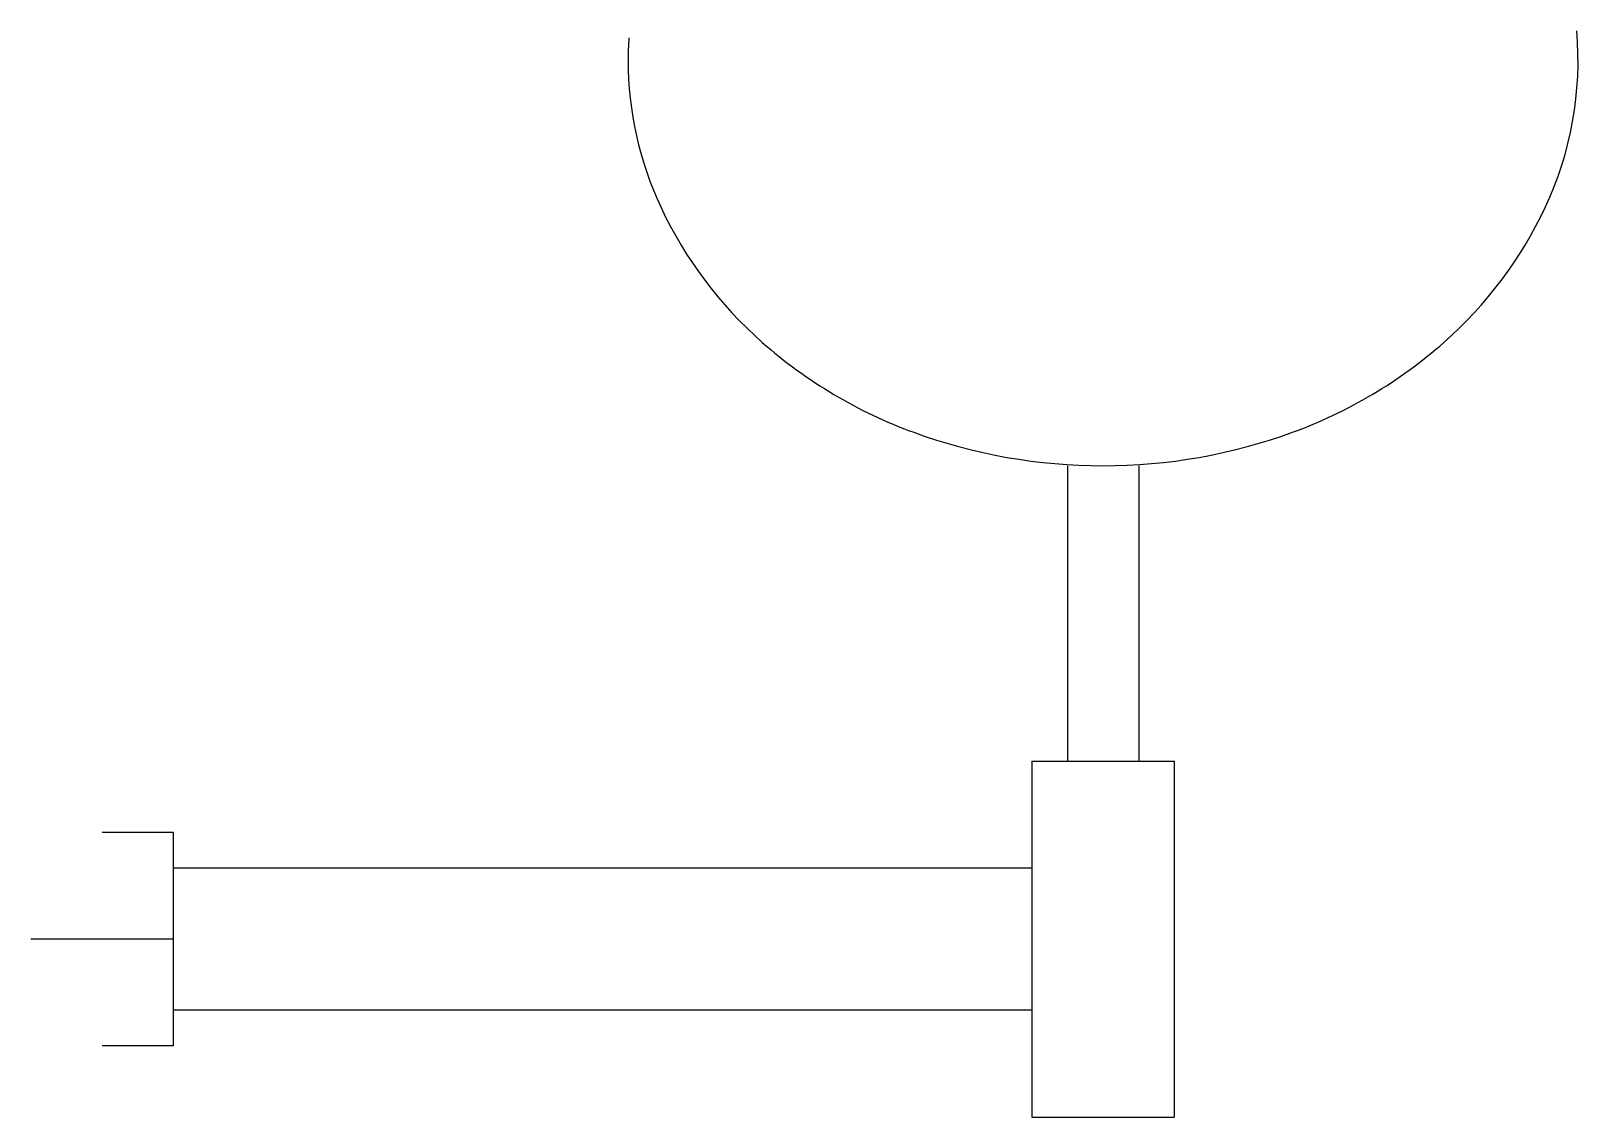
# Model space of a CAD drawing. Header units: millimetres. Extents: x 607.098 to 607.533, y 568.601 to 568.906.
import ezdxf

# ---------------------------------------------------------------- set-up
doc = ezdxf.new("R2010")
doc.units = ezdxf.units.MM

msp = doc.modelspace()

# ---------------------------------------------------------------- linework, layer by layer
for p, q in [((607.38909, 568.78396), (607.38909, 568.7009)), ((607.40909, 568.78396), (607.40909, 568.7009)), ((607.37909, 568.7009), (607.37909, 568.6009)), ((607.37909, 568.7009), (607.41909, 568.7009)), ((607.41909, 568.7009), (607.41909, 568.6009)), ((607.13778, 568.6809), (607.11778, 568.6809)), ((607.13778, 568.6809), (607.13778, 568.6209)), ((607.13778, 568.6809), (607.13778, 568.6809)), ((607.37909, 568.6709), (607.13778, 568.6709)), ((607.13778, 568.6509), (607.09778, 568.6509)), ((607.37909, 568.6309), (607.13778, 568.6309)), ((607.13778, 568.6209), (607.11778, 568.6209)), ((607.13778, 568.6209), (607.11978, 568.6209)), ((607.37909, 568.6009), (607.41909, 568.6009))]:
    msp.add_line(p, q)
msp.add_lwpolyline([(607.26581, 568.90423, 0.016224), (607.2656, 568.89792, 0.110362), (607.27485, 568.85653, 0.102642), (607.30331, 568.81864, 0.093328), (607.34588, 568.79336, 0.087663), (607.39909, 568.78396, 0.087663), (607.45229, 568.79336, 0.093328), (607.49486, 568.81864, 0.102642), (607.52332, 568.85653, 0.131912), (607.53222, 568.90618, 0.110362)], format="xyb")

doc.saveas('drawing.dxf')
